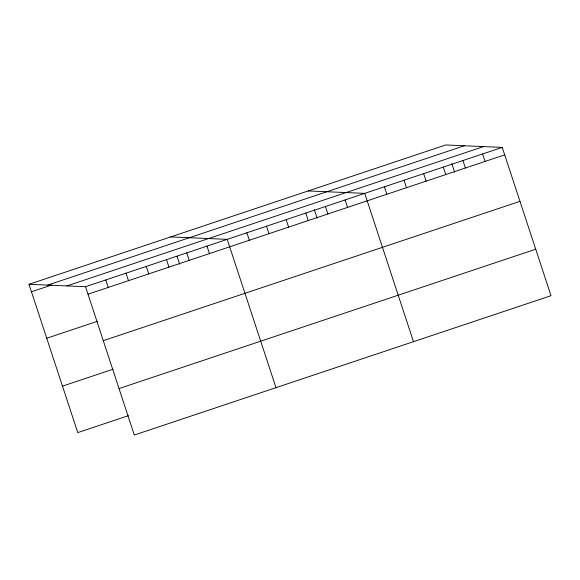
<?xml version="1.0" encoding="UTF-8"?>
<svg xmlns="http://www.w3.org/2000/svg" width="580" height="580" viewBox="0 0 580 580"><rect width="100%" height="100%" fill="white"/><g stroke="black" fill="none" stroke-linecap="round" stroke-linejoin="round"><path stroke-width="0.87" d="M29 284.301L445.694 144.964L502.236 147.393L551 295.699L134.306 435.036L85.55 286.723L29 284.301L77.764 432.608L128.361 415.693M47.661 285.099L464.348 145.761M31.458 291.776L51.7 285.005M66.889 285.925L483.575 146.588M85.55 286.723L502.236 147.393M88.008 294.198L504.694 154.86M46.741 338.249L97.338 321.327M103.284 340.677L519.977 201.34M62.481 386.135L113.078 369.214M119.031 388.557L535.717 249.226M308.183 190.943L364.733 193.372L413.489 341.678M170.672 236.923L227.222 239.351L275.986 387.665M482.596 153.961L485.054 161.428M462.949 160.529L465.407 167.997M451.827 163.625L454.655 172.231M443.309 167.098L445.766 174.573M423.661 173.666L426.119 181.141M404.021 180.235L406.478 187.71M384.373 186.804L386.831 194.278M345.086 199.94L347.543 207.415M325.445 206.509L327.896 213.984M314.317 209.605L317.151 218.21M305.798 213.077L308.255 220.552M286.157 219.646L288.608 227.121M266.51 226.214L268.968 233.689M246.862 232.783L249.32 240.258M206.98 246.116L209.438 253.59M186.745 252.887L189.203 260.362M177.096 256.447L179.641 264.197M166.504 259.651L168.961 267.126M146.262 266.423L148.719 273.898M126.027 273.187L128.484 280.662M105.785 279.959L108.243 287.433"/></g></svg>
